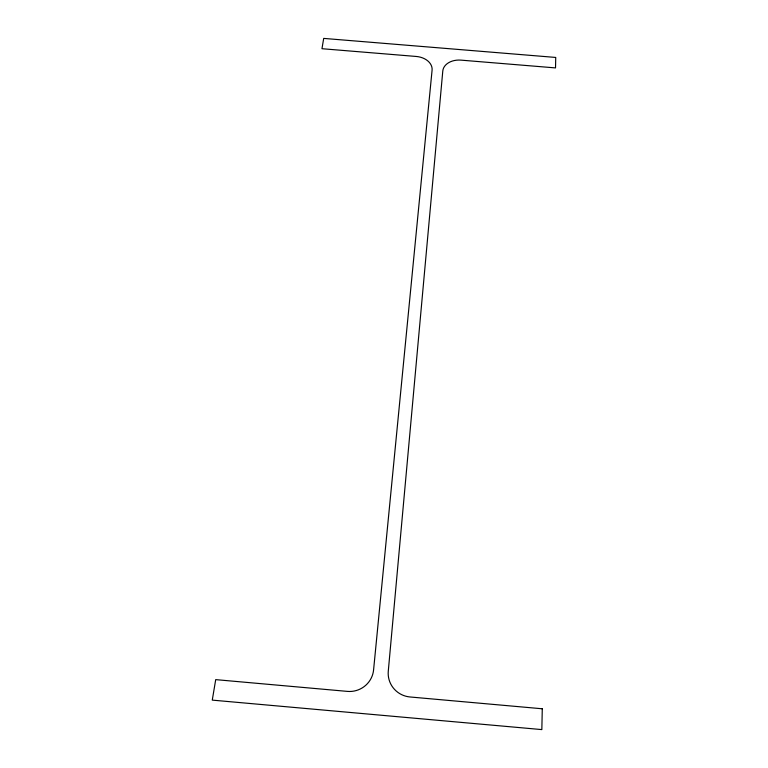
<?xml version="1.0" encoding="UTF-8"?>
<svg xmlns="http://www.w3.org/2000/svg" width="768" height="768" viewBox="0 0 768 768"><rect width="100%" height="100%" fill="white"/><g stroke="black" fill="none" stroke-linecap="round" stroke-linejoin="round"><path stroke-width="1.15" d="M542.275 708.778L541.843 729.6L212.266 700.118L215.712 679.632L347.424 691.392A23.827 23.309 -24.8 0 0 373.584 669.936L432.086 70.128A17.261 12.413 3.1 0 0 416.218 56.458L321.965 48.71L323.702 38.4L555.734 57.446L555.523 67.91L460.982 60.134A17.27 12.422 4.8 0 0 442.79 71.011L388.272 671.242A23.76 23.424 23.7 0 0 410.006 696.97L542.275 708.778"/></g></svg>
